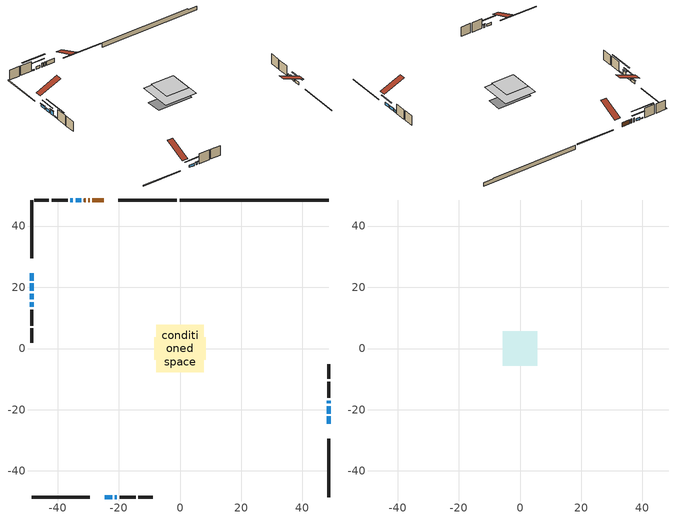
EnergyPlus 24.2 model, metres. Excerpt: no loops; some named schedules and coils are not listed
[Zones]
conditioned space
 floor adiabatic (AdiabaticFloorConstruction): -7.83,-7.83 -7.83,7.83 7.83,7.83 7.83,-7.83 z3.35
 floor foundation (Slab1 construction): -8.49,-3.66 -8.49,3.66 8.49,3.66 8.49,-3.66 z-1.28
 wall outside (RimJoist1 construction): -1,48.52 -20.11,48.52 / -48.52,-48.52 -29.41,-48.52 / -48.52,48.52 -48.52,29.41 / 48.52,-48.52 48.52,-29.41 z0.91:1.21
 wall outside (AdiabaticWallConstruction 1): -24.86,48.52 -28.59,48.52 / -29.52,48.52 -29.94,48.52 / -30.87,48.52 -31.36,48.52 z0.91:2.94
 wall outside (AdiabaticWallConstruction): -48.52,24.65 -48.52,22.21 / -48.52,21.28 -48.52,18.84 / -32.29,48.52 -34.12,48.52 / 48.52,-24.65 48.52,-22.21 / -24.65,-48.52 -22.21,-48.52 / -21.28,-48.52 -20.67,-48.52 / 48.52,-21.28 48.52,-18.84 / 48.52,-17.92 48.52,-17 z0.91:2.13; -48.52,17.92 -48.52,16.09 z0.91:3.04; -48.52,15.16 -48.52,13.63 / -35.05,48.52 -35.81,48.52 z0.91:1.37
 wall outside (Wall1 construction): -36.74,48.52 -41.95,48.52 / -19.74,-48.52 -14.53,-48.52 / -48.52,12.7 -48.52,7.49 / 48.52,-16.07 48.52,-10.86 z0.91:5.79
 wall outside (Wall2 construction): -42.88,48.52 -47.59,48.52 / -13.61,-48.52 -8.9,-48.52 / -48.52,6.57 -48.52,1.86 / 48.52,-9.93 48.52,-5.23 z0.91:5.79
 wall foundation (FoundationWall1 construction): -0.07,48.52,-1.28 -0.07,48.52,0.91 43.66,48.52,0.91 43.66,48.52,0.49 48.52,48.52,0.49 48.52,48.52,-1.28
 window (WindowConstruction): -48.52,24.65 -48.52,22.21 z0.91:2.13
 window (WindowConstruction 2): -48.52,21.28 -48.52,18.84 z0.91:2.13
 window (WindowConstruction 3): -48.52,17.92 -48.52,16.09 z0.91:3.04
 window (WindowConstruction 4): -32.29,48.52 -34.12,48.52 z0.91:2.13
 window (WindowConstruction 5): 48.52,-24.65 48.52,-22.21 z0.91:2.13
 window (WindowConstruction 6): -24.65,-48.52 -22.21,-48.52 z0.91:2.13
 window (WindowConstruction 10): -21.28,-48.52 -20.67,-48.52 z0.91:2.13
 window (WindowConstruction 8): -48.52,15.16 -48.52,13.63 z0.91:1.37
 window (WindowConstruction 9): -35.05,48.52 -35.81,48.52 z0.91:1.37
 window (WindowConstruction 1): 48.52,-21.28 48.52,-18.84 z0.91:2.13
 window (WindowConstruction 7): 48.52,-17.92 48.52,-17 z0.91:2.13
 door (Door): -24.86,48.52 -28.59,48.52 z0.91:2.94
 door (Door 1): -29.52,48.52 -29.94,48.52 z0.91:2.94
 door (Door 2): -30.87,48.52 -31.36,48.52 z0.91:2.94
 ceiling adiabatic (AdiabaticFloorConstruction): 7.83,-7.83 7.83,7.83 -7.83,7.83 -7.83,-7.83 z3.35
attic - vented
 floor to conditioned space (Floor1 construction Reversed): -5.57,-5.57 -5.57,5.57 5.57,5.57 5.57,-5.57 z5.79
 roof outside (Roof1 construction): -23.93,48.52,5.79 -23.93,37.81,10.25 -21.03,37.81,10.25 -21.03,48.52,5.79; -25.58,-48.52,5.79 -25.58,-37.81,10.25 -28.48,-37.81,10.25 -28.48,-48.52,5.79; -48.52,25.58,5.79 -37.81,25.58,10.25 -37.81,28.48,10.25 -48.52,28.48,5.79; 48.52,-25.58,5.79 37.81,-25.58,10.25 37.81,-28.48,10.25 48.52,-28.48,5.79
shading: -48.52,21.91 -48.52,24.95 -48.81,24.95 -48.81,21.91 z2.43; -48.52,16.4 -48.52,23.72 -48.81,23.72 -48.81,16.4 z4.57; -48.52,15.79 -48.52,18.21 -48.81,18.21 -48.81,15.79 z3.34; -36.56,48.52 -29.85,48.52 -29.85,48.81 -36.56,48.81 z4.57; 48.52,-19.77 48.52,-27.09 48.81,-27.09 48.81,-19.77 z4.57; -19.77,-48.52 -27.09,-48.52 -27.09,-48.81 -19.77,-48.81 z4.57; -20.37,-48.52 -21.58,-48.52 -21.58,-48.81 -20.37,-48.81 z2.43; -48.52,8.14 -48.52,20.65 -48.81,20.65 -48.81,8.14 z6.86; -41.3,48.52 -29.56,48.52 -29.56,48.81 -41.3,48.81 z6.86; 48.52,-18.55 48.52,-21.58 48.81,-21.58 48.81,-18.55 z2.43
[Building]
Building 1: Terrain=Suburbs
[Site:Location]
Montreal Intl AP_QC: Latitude {deg}=45.47; Longitude {deg}=-73.74; Time Zone {hr}=-5; Elevation {m}=36; Keep Site Location Information=Yes
[Site:GroundTemperature:Shallow]
2.07863, -0.316383, -0.508184, 0.628371, 5.19101, 9.73239, 13.6695, 16.1636, 16.3755, 14.347, 10.5102, 6.10817
[Site:WaterMainsTemperature]
Calculation Method=Schedule; Temperature Schedule=mains temperature schedule
[Material] Roughness=Rough; Thermal Absorptance=0.9
Name | Thickness {m} | Conductivity {W/m-K} | Density {kg/m3} | Specific Heat {J/kg-K} | Solar Absorptance | Visible Absorptance
asphalt or fiberglass shingles | 0.00635 | 0.162714 | 1121.4 | 1465.45 | 0.84 | 0.84
ceiling loosefill ins | 0.0846667 | 0.0480833 | 16.02 | 1046.75 | 0.7 | 0.7
ceiling stud and cavity | 0.1397 | 0.0890429 | 65.682 | 1177.47 | 0.7 | 0.7
concrete 4.0 in. | 0.1016 | 1.803125 | 2242.8 | 837.4 | 0.7 | 0.7
concrete 8.0 in. | 0.2032 | 1.803125 | 2242.8 | 837.4 | 0.7 | 0.7
door material | 0.04445 | 0.188738 | 512.64 | 1214.23 | 0.7 | 0.7
door material 1 | 0.04445 | 0.053851 | 512.64 | 1214.23 | 0.7 | 0.7
floor covering | 0.0127 | 0.0433444 | 54.468 | 1339.84 | 0.6 | 0.6
floor rigid ins; wall rigid ins 1 | 0.512978 | 0.029427 | 32.04 | 1214.23 | 0.7 | 0.7
floor stud and cavity | 0.1397 | 1.75129 | 37.0049 | 1207.88 | 0.7 | 0.7
furniture material conditioned space 1 | 0.1524 | 0.115458 | 640.8 | 1214.23 | 0.6 | 0.6
gypsum board | 0.0127 | 0.160291 | 801 | 837.4 | 0.6 | 0.6
osb sheathing 0.5 in. | 0.0127 | 0.115458 | 512.64 | 1214.23 | 0.7 | 0.7
osb sheathing 0.75 in. | 0.01905 | 0.115458 | 512.64 | 1214.23 | 0.7 | 0.7
osb sheathing 2.0 in. | 0.0508 | 0.115458 | 512.64 | 1214.23 | 0.7 | 0.7
rim joist rigid ins; wall rigid ins | 0.051816 | 0.029427 | 32.04 | 1214.23 | 0.7 | 0.7
rim joist stud and cavity | 0.0508 | 0.0332918 | 125.044 | 1163.47 | 0.6 | 0.6
wall stud and cavity | 0.1397 | 0.167736 | 139.0536 | 1170.24 | 0.7 | 0.7
wall stud and cavity 1 | 0.1397 | 0.16633 | 139.0536 | 1170.24 | 0.7 | 0.7
wall stud and cavity 2 | 0.0889 | 0.380278 | 52.3479 | 1209.89 | 0.7 | 0.7
wall stud and cavity 3 | 0.0889 | 0.391764 | 83.0341 | 1211.67 | 0.7 | 0.7
wood siding | 0.0254 | 0.102417 | 544.68 | 1172.36 | 0 | 0
wood siding 1; wood siding 2; wood siding 3 | 0.0254 | 0.102417 | 544.68 | 1172.36 | 0.7 | 0.7
[WindowMaterial:SimpleGlazingSystem]
Name | U-Factor {W/m2-K} | Solar Heat Gain Coefficient
WindowMaterial | 2.986628 | 0.53
WindowMaterial 1 | 7.032203 | 0.77
WindowMaterial 2 | 6.62679 | 0.77
WindowMaterial 3 | 3.06101 | 0.4
WindowMaterial 4 | 6.70685 | 0.75
[Construction]
AdiabaticFloorConstruction: floor stud and cavity, floor rigid ins, osb sheathing 0.75 in., floor covering
AdiabaticWallConstruction: wood siding 2, wall rigid ins 1, wall stud and cavity 2, gypsum board
AdiabaticWallConstruction 1: wood siding 3, wall rigid ins 1, wall stud and cavity 2, gypsum board
Door: door material
Door 1; Door 2: door material 1
Floor1 construction Reversed: gypsum board, ceiling stud and cavity, ceiling loosefill ins
FoundationWall1 construction: concrete 8.0 in.
furniture construction conditioned space 1: furniture material conditioned space 1
PartitionWallConstruction: gypsum board, wall stud and cavity 3, gypsum board
RimJoist1 construction: wood siding 1, rim joist rigid ins, osb sheathing 2.0 in., rim joist stud and cavity
Roof1 construction: asphalt or fiberglass shingles
Slab1 construction: concrete 4.0 in.
Wall1 construction: wood siding, wall rigid ins, osb sheathing 0.5 in., wall stud and cavity, gypsum board
Wall2 construction: wood siding, wall rigid ins, osb sheathing 0.5 in., wall stud and cavity 1, gypsum board
WindowConstruction; WindowConstruction 1; WindowConstruction 2; WindowConstruction 4; WindowConstruction 5; WindowConstruction 6: WindowMaterial
WindowConstruction 10: WindowMaterial 4
WindowConstruction 3: WindowMaterial 1
WindowConstruction 7: WindowMaterial 2
WindowConstruction 8; WindowConstruction 9: WindowMaterial 3
[Zone] Multiplier=1; Part of Total Floor Area=Yes
Name | Volume {m3}
attic - vented | 88.7381
conditioned space | 923.2
[Space]
Name | Zone | Volume {m3}
attic - vented 1 | attic - vented | 88.7381
conditioned space 1 | conditioned space | 923.2
[ZoneInfiltration:EffectiveLeakageArea]
infil attic - vented 1: Zone or Space=attic - vented 1; Schedule=Always On Discrete; Effective Air Leakage Area {cm2}=4968.4; Stack Coefficient=0.000310248; Wind Coefficient=1.19008e-05
[ZoneMixing]
whole house fan mix: Zone or Space=attic - vented; Schedule=Always On Continuous; Design Flow Rate Calculation Method=Flow/Zone; Design Flow Rate {m3/s}=0; Source Zone or Space=conditioned space
[SurfaceProperty:ExposedFoundationPerimeter]
Slab1: Exposed Perimeter Calculation Method=TotalExposedPerimeter; Total Exposed Perimeter {m}=48.585
[InternalMass] Zone or ZoneList=conditioned space; Space or SpaceList=conditioned space 1
Name | Construction | Surface Area {m2}
furniture mass conditioned space 1 | furniture construction conditioned space 1 | 147.724
partition wall mass | PartitionWallConstruction | 369.31
[Lights]
interior lighting: Zone or ZoneList or Space or SpaceList=conditioned space 1; Schedule=interior lighting schedule; Design Level Calculation Method=LightingLevel; Lighting Level {W}=343.2; Return Air Fraction=0; Fraction Radiant=0.6; Fraction Visible=0.2; Fraction Replaceable=1
[People]
occupants: Zone or ZoneList or Space or SpaceList=conditioned space 1; Number of People Schedule=occupants schedule; Number of People Calculation Method=People; Number of People=3; Fraction Radiant=0.314171; Sensible Heat Fraction=0.56303; Activity Level Schedule=occupants activity schedule; Carbon Dioxide Generation Rate {m3/s-W}=0; Enable ASHRAE 55 Comfort Warnings=No; Mean Radiant Temperature Calculation Type=EnclosureAveraged
[ElectricEquipment] Zone or ZoneList or Space or SpaceList=conditioned space 1; Design Level Calculation Method=EquipmentLevel
Name | Schedule | Design Level {W} | Fraction Latent | Fraction Radiant | Fraction Lost
clothes dryer | clothes dryer schedule | 140.772 | 0.015 | 0.081 | 0.85
clothes washer | clothes washer schedule | 32.1985 | 0.03 | 0.162 | 0.7
cooking range | cooking range schedule | 215.147 | 0.08 | 0.432 | 0.2
dishwasher | dishwasher schedule | 66.8632 | 0.3 | 0.18 | 0.4
fridge | fridge schedule | 72.9452 | 0 | 0.6 | 0
mech vent house fan | mech vent house fan schedule | 0 | 0 | 0 | 1
mech vent house fan cfis | mech vent house fan cfis schedule | 0 | 0 | 0 | 0
misc plug loads | misc plug loads schedule | 494.7 | 0.045 | 0.513 | 0.1
whole house fan | Always On Discrete | 0 | 0 | 0 | 1
[OtherEquipment] Zone or ZoneList or Space or SpaceList=conditioned space 1; Design Level Calculation Method=EquipmentLevel
Name | Fuel Type | Schedule | Design Level {W} | Fraction Latent | Fraction Radiant | Fraction Lost
clothes dryer 1 | Electricity | clothes dryer schedule | 0 | 0.015 | 0.081 | 0.85
cooking range 1 | Electricity | cooking range schedule | 0 | 0.08 | 0.432 | 0.2
general water use latent | None | general water use schedule | 62.594 | 1 | 0 | 0
general water use sensible | None | general water use schedule | -61.6891 | 0 | 0.6 | 0
mech vent house fan latent load | None | Always On Discrete | 0 | 1 | 0 | 0
mech vent house fan sensible load | None | Always On Discrete | 0 | 0 | 0 | 0
water heater energy adjustment1 | Electricity | Always On Discrete | 0.01 | 0 | 0 | 1
[ZoneInfiltration:DesignFlowRate] Zone or ZoneList or Space or SpaceList=conditioned space 1; Schedule=Always On Discrete; Design Flow Rate Calculation Method=Flow/Zone; Design Flow Rate {m3/s}=0
infil flow; natural vent flow; whole house fan flow
[ZoneControl:Thermostat]
conditioned space Thermostat: Zone or ZoneList=conditioned space; Control Type Schedule=conditioned space Thermostat Schedule; Control 1=conditioned space temperature setpoint; Temperature Difference Between Cutout And Setpoint {deltaC}=0
[ThermostatSetpoint:DualSetpoint]
conditioned space temperature setpoint: Heating Setpoint Temperature Schedule=heating setpoint; Cooling Setpoint Temperature Schedule=cooling setpoint
[AirLoopHVAC:UnitarySystem]
unit heater unitary system: Control Type=Load; Controlling Zone or Thermostat Location=conditioned space; Dehumidification Control Type=None; Availability Schedule=Always On Discrete; Supply Fan=unit heater supply fan; Fan Placement=BlowThrough; Supply Air Fan Operating Mode Schedule=unit heater auto fan schedule; Heating Coil=unit heater htg coil; DX Heating Coil Sizing Ratio=1; Use DOAS DX Cooling Coil=No; Minimum Supply Air Temperature {C}=2; Latent Load Control=SensibleOnlyLoadControl; Cooling Supply Air Flow Rate Method=None; Heating Supply Air Flow Rate Method=SupplyAirFlowRate; Heating Supply Air Flow Rate {m3/s}=0.00141584; No Load Supply Air Flow Rate Method=SupplyAirFlowRate; No Load Supply Air Flow Rate {m3/s}=0; No Load Supply Air Flow Rate Control Set To Low Speed=Yes; Maximum Supply Air Temperature {C}=48.8889; Maximum Outdoor Dry-Bulb Temperature for Supplemental Heater Operation {C}=21; Ancillary On-Cycle Electric Power {W}=0; Ancillary Off-Cycle Electric Power {W}=0
[Zone equipment]
conditioned space: electric baseboard, unit heater unitary system
[Foundation:Kiva]
Foundation Kiva 1: Initial Indoor Air Temperature {C}=21; Wall Height Above Grade {m}=0.90998; Wall Depth Below Slab {m}=0.2032
[Foundation:Kiva:Settings]
Soil Conductivity {W/m-K}=0.849921; Soil Density {kg/m3}=1842.3; Soil Specific Heat {J/kg-K}=418.7; Ground Solar Absorptivity=0.9; Ground Thermal Absorptivity=0.9; Ground Surface Roughness {m}=0.03; Far-Field Width {m}=40; Deep-Ground Boundary Condition=ZeroFlux; Deep-Ground Depth {m}=40; Minimum Cell Dimension {m}=0.2; Maximum Cell Growth Coefficient=3; Simulation Timestep=Timestep
[Exterior:Lights]
exterior lighting: Schedule=exterior lighting schedule; Design Level {W}=75.6
[EnergyManagementSystem:Sensor] Output:Variable or Output:Meter Index Key=conditioned space
Name | Output:Variable or Output:Meter
conditioned_space_clg_unmet_s | Zone Cooling Setpoint Not Met Time
conditioned_space_htg_unmet_s | Zone Heating Setpoint Not Met Time
fridge_tin_s; tin_s; tin_s_1 | Zone Mean Air Temperature
tout_s | Zone Outdoor Air Drybulb Temperature
win_s | Zone Air Humidity Ratio
[Schedule:Constant]
Name | Hourly Value
Always On Continuous; mech vent house fan schedule; mech vent house fan cfis schedule; Always On Discrete | 1
occupants activity schedule | 117.228
fridge schedule; unit heater auto fan schedule | 0
[Schedule:Week:Daily]
interior lighting schedule Week Rule - Jan1-Jan27: interior lighting schedule day, interior lighting schedule day, interior lighting schedule day, interior lighting schedule day, interior lighting schedule day, interior lighting schedule day, interior lighting schedule day, interior lighting schedule default day, interior lighting schedule default day, interior lighting schedule default day, interior lighting schedule default day, interior lighting schedule default day
interior lighting schedule Week Rule - Jan28-Feb3: interior lighting schedule day, interior lighting schedule day, interior lighting schedule day, interior lighting schedule day, interior lighting schedule day 1, interior lighting schedule day 1, interior lighting schedule day 1, interior lighting schedule default day, interior lighting schedule default day, interior lighting schedule default day, interior lighting schedule default day, interior lighting schedule default day
interior lighting schedule Week Rule - Feb4-Feb24: interior lighting schedule day 1, interior lighting schedule day 1, interior lighting schedule day 1, interior lighting schedule day 1, interior lighting schedule day 1, interior lighting schedule day 1, interior lighting schedule day 1, interior lighting schedule default day, interior lighting schedule default day, interior lighting schedule default day, interior lighting schedule default day, interior lighting schedule default day
interior lighting schedule Week Rule - Feb25-Mar3: interior lighting schedule day 1, interior lighting schedule day 1, interior lighting schedule day 1, interior lighting schedule day 1, interior lighting schedule day 2, interior lighting schedule day 2, interior lighting schedule day 2, interior lighting schedule default day, interior lighting schedule default day, interior lighting schedule default day, interior lighting schedule default day, interior lighting schedule default day
interior lighting schedule Week Rule - Mar4-Mar31: interior lighting schedule day 2, interior lighting schedule day 2, interior lighting schedule day 2, interior lighting schedule day 2, interior lighting schedule day 2, interior lighting schedule day 2, interior lighting schedule day 2, interior lighting schedule default day, interior lighting schedule default day, interior lighting schedule default day, interior lighting schedule default day, interior lighting schedule default day
interior lighting schedule Week Rule - Apr1-Apr28: interior lighting schedule day 3, interior lighting schedule day 3, interior lighting schedule day 3, interior lighting schedule day 3, interior lighting schedule day 3, interior lighting schedule day 3, interior lighting schedule day 3, interior lighting schedule default day, interior lighting schedule default day, interior lighting schedule default day, interior lighting schedule default day, interior lighting schedule default day
interior lighting schedule Week Rule - Apr29-May5: interior lighting schedule day 3, interior lighting schedule day 3, interior lighting schedule day 4, interior lighting schedule day 4, interior lighting schedule day 4, interior lighting schedule day 4, interior lighting schedule day 4, interior lighting schedule default day, interior lighting schedule default day, interior lighting schedule default day, interior lighting schedule default day, interior lighting schedule default day
interior lighting schedule Week Rule - May6-May26: interior lighting schedule day 4, interior lighting schedule day 4, interior lighting schedule day 4, interior lighting schedule day 4, interior lighting schedule day 4, interior lighting schedule day 4, interior lighting schedule day 4, interior lighting schedule default day, interior lighting schedule default day, interior lighting schedule default day, interior lighting schedule default day, interior lighting schedule default day
interior lighting schedule Week Rule - May27-Jun2: interior lighting schedule day 4, interior lighting schedule day 4, interior lighting schedule day 4, interior lighting schedule day 4, interior lighting schedule day 4, interior lighting schedule day 5, interior lighting schedule day 5, interior lighting schedule default day, interior lighting schedule default day, interior lighting schedule default day, interior lighting schedule default day, interior lighting schedule default day
interior lighting schedule Week Rule - Jun3-Jun30: interior lighting schedule day 5, interior lighting schedule day 5, interior lighting schedule day 5, interior lighting schedule day 5, interior lighting schedule day 5, interior lighting schedule day 5, interior lighting schedule day 5, interior lighting schedule default day, interior lighting schedule default day, interior lighting schedule default day, interior lighting schedule default day, interior lighting schedule default day
interior lighting schedule Week Rule - Jul1-Jul28: interior lighting schedule day 6, interior lighting schedule day 6, interior lighting schedule day 6, interior lighting schedule day 6, interior lighting schedule day 6, interior lighting schedule day 6, interior lighting schedule day 6, interior lighting schedule default day, interior lighting schedule default day, interior lighting schedule default day, interior lighting schedule default day, interior lighting schedule default day
interior lighting schedule Week Rule - Jul29-Aug4: interior lighting schedule day 6, interior lighting schedule day 6, interior lighting schedule day 6, interior lighting schedule day 7, interior lighting schedule day 7, interior lighting schedule day 7, interior lighting schedule day 7, interior lighting schedule default day, interior lighting schedule default day, interior lighting schedule default day, interior lighting schedule default day, interior lighting schedule default day
interior lighting schedule Week Rule - Aug5-Aug25: interior lighting schedule day 7, interior lighting schedule day 7, interior lighting schedule day 7, interior lighting schedule day 7, interior lighting schedule day 7, interior lighting schedule day 7, interior lighting schedule day 7, interior lighting schedule default day, interior lighting schedule default day, interior lighting schedule default day, interior lighting schedule default day, interior lighting schedule default day
interior lighting schedule Week Rule - Aug26-Sep1: interior lighting schedule day 7, interior lighting schedule day 7, interior lighting schedule day 7, interior lighting schedule day 7, interior lighting schedule day 7, interior lighting schedule day 7, interior lighting schedule day 8, interior lighting schedule default day, interior lighting schedule default day, interior lighting schedule default day, interior lighting schedule default day, interior lighting schedule default day
interior lighting schedule Week Rule - Sep2-Sep29: interior lighting schedule day 8, interior lighting schedule day 8, interior lighting schedule day 8, interior lighting schedule day 8, interior lighting schedule day 8, interior lighting schedule day 8, interior lighting schedule day 8, interior lighting schedule default day, interior lighting schedule default day, interior lighting schedule default day, interior lighting schedule default day, interior lighting schedule default day
interior lighting schedule Week Rule - Sep30-Oct6: interior lighting schedule day 8, interior lighting schedule day 9, interior lighting schedule day 9, interior lighting schedule day 9, interior lighting schedule day 9, interior lighting schedule day 9, interior lighting schedule day 9, interior lighting schedule default day, interior lighting schedule default day, interior lighting schedule default day, interior lighting schedule default day, interior lighting schedule default day
interior lighting schedule Week Rule - Oct7-Oct27: interior lighting schedule day 9, interior lighting schedule day 9, interior lighting schedule day 9, interior lighting schedule day 9, interior lighting schedule day 9, interior lighting schedule day 9, interior lighting schedule day 9, interior lighting schedule default day, interior lighting schedule default day, interior lighting schedule default day, interior lighting schedule default day, interior lighting schedule default day
interior lighting schedule Week Rule - Oct28-Nov3: interior lighting schedule day 9, interior lighting schedule day 9, interior lighting schedule day 9, interior lighting schedule day 9, interior lighting schedule day 10, interior lighting schedule day 10, interior lighting schedule day 10, interior lighting schedule default day, interior lighting schedule default day, interior lighting schedule default day, interior lighting schedule default day, interior lighting schedule default day
interior lighting schedule Week Rule - Nov4-Nov24: interior lighting schedule day 10, interior lighting schedule day 10, interior lighting schedule day 10, interior lighting schedule day 10, interior lighting schedule day 10, interior lighting schedule day 10, interior lighting schedule day 10, interior lighting schedule default day, interior lighting schedule default day, interior lighting schedule default day, interior lighting schedule default day, interior lighting schedule default day
interior lighting schedule Week Rule - Nov25-Dec1: interior lighting schedule day 10, interior lighting schedule day 10, interior lighting schedule day 10, interior lighting schedule day 10, interior lighting schedule day 10, interior lighting schedule day 10, interior lighting schedule day 11, interior lighting schedule default day, interior lighting schedule default day, interior lighting schedule default day, interior lighting schedule default day, interior lighting schedule default day
interior lighting schedule Week Rule - Dec2-Dec31: interior lighting schedule day 11, interior lighting schedule day 11, interior lighting schedule day 11, interior lighting schedule day 11, interior lighting schedule day 11, interior lighting schedule day 11, interior lighting schedule day 11, interior lighting schedule default day, interior lighting schedule default day, interior lighting schedule default day, interior lighting schedule default day, interior lighting schedule default day
occupants schedule Week Rule - Jan1-Dec31: occupants schedule day, occupants schedule day, occupants schedule day, occupants schedule day, occupants schedule day, occupants schedule day, occupants schedule day, occupants schedule default day, occupants schedule default day, occupants schedule default day, occupants schedule default day, occupants schedule default day
clothes dryer schedule Week Rule - Jan1-Dec31: clothes dryer schedule day, clothes dryer schedule day, clothes dryer schedule day, clothes dryer schedule day, clothes dryer schedule day, clothes dryer schedule day, clothes dryer schedule day, clothes dryer schedule default day, clothes dryer schedule default day, clothes dryer schedule default day, clothes dryer schedule default day, clothes dryer schedule default day
clothes washer schedule Week Rule - Jan1-Dec31: clothes washer schedule day, clothes washer schedule day, clothes washer schedule day, clothes washer schedule day, clothes washer schedule day, clothes washer schedule day, clothes washer schedule day, clothes washer schedule default day, clothes washer schedule default day, clothes washer schedule default day, clothes washer schedule default day, clothes washer schedule default day
cooking range schedule Week Rule - Jan1-Dec31: cooking range schedule day, cooking range schedule day, cooking range schedule day, cooking range schedule day, cooking range schedule day, cooking range schedule day, cooking range schedule day, cooking range schedule default day, cooking range schedule default day, cooking range schedule default day, cooking range schedule default day, cooking range schedule default day
dishwasher schedule Week Rule - Jan1-Dec31: dishwasher schedule day, dishwasher schedule day, dishwasher schedule day, dishwasher schedule day, dishwasher schedule day, dishwasher schedule day, dishwasher schedule day, dishwasher schedule default day, dishwasher schedule default day, dishwasher schedule default day, dishwasher schedule default day, dishwasher schedule default day
misc plug loads schedule Week Rule - Jan1-Dec31: misc plug loads schedule day, misc plug loads schedule day, misc plug loads schedule day, misc plug loads schedule day, misc plug loads schedule day, misc plug loads schedule day, misc plug loads schedule day, misc plug loads schedule default day, misc plug loads schedule default day, misc plug loads schedule default day, misc plug loads schedule default day, misc plug loads schedule default day
general water use schedule Week Rule - Jan1-Dec31: general water use schedule day, general water use schedule day, general water use schedule day, general water use schedule day, general water use schedule day, general water use schedule day, general water use schedule day, general water use schedule default day, general water use schedule default day, general water use schedule default day, general water use schedule default day, general water use schedule default day
exterior lighting schedule Week Rule - Jan1-Jan27: exterior lighting schedule day, exterior lighting schedule day, exterior lighting schedule day, exterior lighting schedule day, exterior lighting schedule day, exterior lighting schedule day, exterior lighting schedule day, exterior lighting schedule default day, exterior lighting schedule default day, exterior lighting schedule default day, exterior lighting schedule default day, exterior lighting schedule default day
exterior lighting schedule Week Rule - Jan28-Feb3: exterior lighting schedule day, exterior lighting schedule day, exterior lighting schedule day, exterior lighting schedule day, exterior lighting schedule day 1, exterior lighting schedule day 1, exterior lighting schedule day 1, exterior lighting schedule default day, exterior lighting schedule default day, exterior lighting schedule default day, exterior lighting schedule default day, exterior lighting schedule default day
exterior lighting schedule Week Rule - Feb4-Feb24: exterior lighting schedule day 1, exterior lighting schedule day 1, exterior lighting schedule day 1, exterior lighting schedule day 1, exterior lighting schedule day 1, exterior lighting schedule day 1, exterior lighting schedule day 1, exterior lighting schedule default day, exterior lighting schedule default day, exterior lighting schedule default day, exterior lighting schedule default day, exterior lighting schedule default day
exterior lighting schedule Week Rule - Feb25-Mar3: exterior lighting schedule day 1, exterior lighting schedule day 1, exterior lighting schedule day 1, exterior lighting schedule day 1, exterior lighting schedule day 2, exterior lighting schedule day 2, exterior lighting schedule day 2, exterior lighting schedule default day, exterior lighting schedule default day, exterior lighting schedule default day, exterior lighting schedule default day, exterior lighting schedule default day
exterior lighting schedule Week Rule - Mar4-Mar31: exterior lighting schedule day 2, exterior lighting schedule day 2, exterior lighting schedule day 2, exterior lighting schedule day 2, exterior lighting schedule day 2, exterior lighting schedule day 2, exterior lighting schedule day 2, exterior lighting schedule default day, exterior lighting schedule default day, exterior lighting schedule default day, exterior lighting schedule default day, exterior lighting schedule default day
exterior lighting schedule Week Rule - Apr1-Apr28: exterior lighting schedule day 3, exterior lighting schedule day 3, exterior lighting schedule day 3, exterior lighting schedule day 3, exterior lighting schedule day 3, exterior lighting schedule day 3, exterior lighting schedule day 3, exterior lighting schedule default day, exterior lighting schedule default day, exterior lighting schedule default day, exterior lighting schedule default day, exterior lighting schedule default day
exterior lighting schedule Week Rule - Apr29-May5: exterior lighting schedule day 3, exterior lighting schedule day 3, exterior lighting schedule day 4, exterior lighting schedule day 4, exterior lighting schedule day 4, exterior lighting schedule day 4, exterior lighting schedule day 4, exterior lighting schedule default day, exterior lighting schedule default day, exterior lighting schedule default day, exterior lighting schedule default day, exterior lighting schedule default day
exterior lighting schedule Week Rule - May6-May26: exterior lighting schedule day 4, exterior lighting schedule day 4, exterior lighting schedule day 4, exterior lighting schedule day 4, exterior lighting schedule day 4, exterior lighting schedule day 4, exterior lighting schedule day 4, exterior lighting schedule default day, exterior lighting schedule default day, exterior lighting schedule default day, exterior lighting schedule default day, exterior lighting schedule default day
exterior lighting schedule Week Rule - May27-Jun2: exterior lighting schedule day 4, exterior lighting schedule day 4, exterior lighting schedule day 4, exterior lighting schedule day 4, exterior lighting schedule day 4, exterior lighting schedule day 5, exterior lighting schedule day 5, exterior lighting schedule default day, exterior lighting schedule default day, exterior lighting schedule default day, exterior lighting schedule default day, exterior lighting schedule default day
exterior lighting schedule Week Rule - Jun3-Jun30: exterior lighting schedule day 5, exterior lighting schedule day 5, exterior lighting schedule day 5, exterior lighting schedule day 5, exterior lighting schedule day 5, exterior lighting schedule day 5, exterior lighting schedule day 5, exterior lighting schedule default day, exterior lighting schedule default day, exterior lighting schedule default day, exterior lighting schedule default day, exterior lighting schedule default day
exterior lighting schedule Week Rule - Jul1-Jul28: exterior lighting schedule day 6, exterior lighting schedule day 6, exterior lighting schedule day 6, exterior lighting schedule day 6, exterior lighting schedule day 6, exterior lighting schedule day 6, exterior lighting schedule day 6, exterior lighting schedule default day, exterior lighting schedule default day, exterior lighting schedule default day, exterior lighting schedule default day, exterior lighting schedule default day
exterior lighting schedule Week Rule - Jul29-Aug4: exterior lighting schedule day 6, exterior lighting schedule day 6, exterior lighting schedule day 6, exterior lighting schedule day 7, exterior lighting schedule day 7, exterior lighting schedule day 7, exterior lighting schedule day 7, exterior lighting schedule default day, exterior lighting schedule default day, exterior lighting schedule default day, exterior lighting schedule default day, exterior lighting schedule default day
exterior lighting schedule Week Rule - Aug5-Aug25: exterior lighting schedule day 7, exterior lighting schedule day 7, exterior lighting schedule day 7, exterior lighting schedule day 7, exterior lighting schedule day 7, exterior lighting schedule day 7, exterior lighting schedule day 7, exterior lighting schedule default day, exterior lighting schedule default day, exterior lighting schedule default day, exterior lighting schedule default day, exterior lighting schedule default day
exterior lighting schedule Week Rule - Aug26-Sep1: exterior lighting schedule day 7, exterior lighting schedule day 7, exterior lighting schedule day 7, exterior lighting schedule day 7, exterior lighting schedule day 7, exterior lighting schedule day 7, exterior lighting schedule day 8, exterior lighting schedule default day, exterior lighting schedule default day, exterior lighting schedule default day, exterior lighting schedule default day, exterior lighting schedule default day
exterior lighting schedule Week Rule - Sep2-Sep29: exterior lighting schedule day 8, exterior lighting schedule day 8, exterior lighting schedule day 8, exterior lighting schedule day 8, exterior lighting schedule day 8, exterior lighting schedule day 8, exterior lighting schedule day 8, exterior lighting schedule default day, exterior lighting schedule default day, exterior lighting schedule default day, exterior lighting schedule default day, exterior lighting schedule default day
exterior lighting schedule Week Rule - Sep30-Oct6: exterior lighting schedule day 8, exterior lighting schedule day 9, exterior lighting schedule day 9, exterior lighting schedule day 9, exterior lighting schedule day 9, exterior lighting schedule day 9, exterior lighting schedule day 9, exterior lighting schedule default day, exterior lighting schedule default day, exterior lighting schedule default day, exterior lighting schedule default day, exterior lighting schedule default day
exterior lighting schedule Week Rule - Oct7-Oct27: exterior lighting schedule day 9, exterior lighting schedule day 9, exterior lighting schedule day 9, exterior lighting schedule day 9, exterior lighting schedule day 9, exterior lighting schedule day 9, exterior lighting schedule day 9, exterior lighting schedule default day, exterior lighting schedule default day, exterior lighting schedule default day, exterior lighting schedule default day, exterior lighting schedule default day
exterior lighting schedule Week Rule - Oct28-Nov3: exterior lighting schedule day 9, exterior lighting schedule day 9, exterior lighting schedule day 9, exterior lighting schedule day 9, exterior lighting schedule day 10, exterior lighting schedule day 10, exterior lighting schedule day 10, exterior lighting schedule default day, exterior lighting schedule default day, exterior lighting schedule default day, exterior lighting schedule default day, exterior lighting schedule default day
exterior lighting schedule Week Rule - Nov4-Nov24: exterior lighting schedule day 10, exterior lighting schedule day 10, exterior lighting schedule day 10, exterior lighting schedule day 10, exterior lighting schedule day 10, exterior lighting schedule day 10, exterior lighting schedule day 10, exterior lighting schedule default day, exterior lighting schedule default day, exterior lighting schedule default day, exterior lighting schedule default day, exterior lighting schedule default day
[Schedule:Year]
interior lighting schedule: interior lighting schedule Week Rule - Jan1-Jan27, 1, 1, 1, 27, interior lighting schedule Week Rule - Jan28-Feb3, 1, 28, 2, 3, interior lighting schedule Week Rule - Feb4-Feb24, 2, 4, 2, 24, interior lighting schedule Week Rule - Feb25-Mar3, 2, 25, 3, 3, interior lighting schedule Week Rule - Mar4-Mar31, 3, 4, 3, 31, interior lighting schedule Week Rule - Apr1-Apr28, 4, 1, 4, 28, interior lighting schedule Week Rule - Apr29-May5, 4, 29, 5, 5, interior lighting schedule Week Rule - May6-May26, 5, 6, 5, 26, interior lighting schedule Week Rule - May27-Jun2, 5, 27, 6, 2, interior lighting schedule Week Rule - Jun3-Jun30, 6, 3, 6, 30, interior lighting schedule Week Rule - Jul1-Jul28, 7, 1, 7, 28, interior lighting schedule Week Rule - Jul29-Aug4, 7, 29, 8, 4, interior lighting schedule Week Rule - Aug5-Aug25, 8, 5, 8, 25, interior lighting schedule Week Rule - Aug26-Sep1, 8, 26, 9, 1, interior lighting schedule Week Rule - Sep2-Sep29, 9, 2, 9, 29, interior lighting schedule Week Rule - Sep30-Oct6, 9, 30, 10, 6, interior lighting schedule Week Rule - Oct7-Oct27, 10, 7, 10, 27, interior lighting schedule Week Rule - Oct28-Nov3, 10, 28, 11, 3, interior lighting schedule Week Rule - Nov4-Nov24, 11, 4, 11, 24, interior lighting schedule Week Rule - Nov25-Dec1, 11, 25, 12, 1, interior lighting schedule Week Rule - Dec2-Dec31, 12, 2, 12, 31
occupants schedule: occupants schedule Week Rule - Jan1-Dec31, 1, 1, 12, 31
clothes dryer schedule: clothes dryer schedule Week Rule - Jan1-Dec31, 1, 1, 12, 31
clothes washer schedule: clothes washer schedule Week Rule - Jan1-Dec31, 1, 1, 12, 31
cooking range schedule: cooking range schedule Week Rule - Jan1-Dec31, 1, 1, 12, 31
dishwasher schedule: dishwasher schedule Week Rule - Jan1-Dec31, 1, 1, 12, 31
misc plug loads schedule: misc plug loads schedule Week Rule - Jan1-Dec31, 1, 1, 12, 31
general water use schedule: general water use schedule Week Rule - Jan1-Dec31, 1, 1, 12, 31
exterior lighting schedule: exterior lighting schedule Week Rule - Jan1-Jan27, 1, 1, 1, 27, exterior lighting schedule Week Rule - Jan28-Feb3, 1, 28, 2, 3, exterior lighting schedule Week Rule - Feb4-Feb24, 2, 4, 2, 24, exterior lighting schedule Week Rule - Feb25-Mar3, 2, 25, 3, 3, exterior lighting schedule Week Rule - Mar4-Mar31, 3, 4, 3, 31, exterior lighting schedule Week Rule - Apr1-Apr28, 4, 1, 4, 28, exterior lighting schedule Week Rule - Apr29-May5, 4, 29, 5, 5, exterior lighting schedule Week Rule - May6-May26, 5, 6, 5, 26, exterior lighting schedule Week Rule - May27-Jun2, 5, 27, 6, 2, exterior lighting schedule Week Rule - Jun3-Jun30, 6, 3, 6, 30, exterior lighting schedule Week Rule - Jul1-Jul28, 7, 1, 7, 28, exterior lighting schedule Week Rule - Jul29-Aug4, 7, 29, 8, 4, exterior lighting schedule Week Rule - Aug5-Aug25, 8, 5, 8, 25, exterior lighting schedule Week Rule - Aug26-Sep1, 8, 26, 9, 1, exterior lighting schedule Week Rule - Sep2-Sep29, 9, 2, 9, 29, exterior lighting schedule Week Rule - Sep30-Oct6, 9, 30, 10, 6, exterior lighting schedule Week Rule - Oct7-Oct27, 10, 7, 10, 27, exterior lighting schedule Week Rule - Oct28-Nov3, 10, 28, 11, 3, exterior lighting schedule Week Rule - Nov4-Nov24, 11, 4, 11, 24, exterior lighting schedule Week Rule - Nov25-Dec1, 11, 25, 12, 1, exterior lighting schedule Week Rule - Dec2-Dec31, 12, 2, 12, 31
[Schedule:Compact]
conditioned space Thermostat Schedule: Through: 12/31, For: AllDays, Until: 24:00, 4
mains temperature schedule: Through: 01/01, For: AllDays, Until: 24:00, 6.56833, Through: 01/02, For: AllDays, Until: 24:00, 6.48722, Through: 01/03, For: AllDays, Until: 24:00, 6.40722, Through: 01/04, For: AllDays, Until: 24:00, 6.32889, Through: 01/05, For: AllDays, Until: 24:00, 6.25167, Through: 01/06, For: AllDays, Until: 24:00, 6.17611, Through: 01/07, For: AllDays, Until: 24:00, 6.10222, Through: 01/08, For: AllDays, Until: 24:00, 6.02944, Through: 01/09, For: AllDays, Until: 24:00, 5.95833, Through: 01/10, For: AllDays, Until: 24:00, 5.88889, Through: 01/11, For: AllDays, Until: 24:00, 5.82056, Through: 01/12, For: AllDays, Until: 24:00, 5.75444, Through: 01/13, For: AllDays, Until: 24:00, 5.68944, Through: 01/14, For: AllDays, Until: 24:00, 5.62611, Through: 01/15, For: AllDays, Until: 24:00, 5.56444, Through: 01/16, For: AllDays, Until: 24:00, 5.50444, Through: 01/17, For: AllDays, Until: 24:00, 5.44611, Through: 01/18, For: AllDays, Until: 24:00, 5.38944, Through: 01/19, For: AllDays, Until: 24:00, 5.33389, Through: 01/20, For: AllDays, Until: 24:00, 5.28111, Through: 01/21, For: AllDays, Until: 24:00, 5.22944, Through: 01/22, For: AllDays, Until: 24:00, 5.17944, Through: 01/23, For: AllDays, Until: 24:00, 5.13111, Through: 01/24, For: AllDays, Until: 24:00, 5.085, Through: 01/25, For: AllDays, Until: 24:00, 5.04056, Through: 01/26, For: AllDays, Until: 24:00, 4.99778, Through: 01/27, For: AllDays, Until: 24:00, 4.95667, Through: 01/28, For: AllDays, Until: 24:00, 4.91778, Through: 01/29, For: AllDays, Until: 24:00, 4.88056, Through: 01/30, For: AllDays, Until: 24:00, 4.845, Through: 01/31, For: AllDays, Until: 24:00, 4.81167, Through: 02/01, For: AllDays, Until: 24:00, 4.77944, Through: 02/02, For: AllDays, Until: 24:00, 4.75, Through: 02/03, For: AllDays, Until: 24:00, 4.72167, Through: 02/04, For: AllDays, Until: 24:00, 4.69611, Through: 02/05, For: AllDays, Until: 24:00, 4.67167, Through: 02/06, For: AllDays, Until: 24:00, 4.64944, Through: 02/07, For: AllDays, Until: 24:00, 4.62889, Through: 02/08, For: AllDays, Until: 24:00, 4.61056, Through: 02/09, For: AllDays, Until: 24:00, 4.59389, Through: 02/10, For: AllDays, Until: 24:00, 4.57944, Through: 02/11, For: AllDays, Until: 24:00, 4.56667, Through: 02/12, For: AllDays, Until: 24:00, 4.55611, Through: 02/13, For: AllDays, Until: 24:00, 4.54722, Through: 02/14, For: AllDays, Until: 24:00, 4.54056, Through: 02/15, For: AllDays, Until: 24:00, 4.53556, Through: 02/16, For: AllDays, Until: 24:00, 4.53278, Through: 02/17, For: AllDays, Until: 24:00, 4.53167, Through: 02/18, For: AllDays, Until: 24:00, 4.53278, Through: 02/19, For: AllDays, Until: 24:00, 4.53556, Through: 02/20, For: AllDays, Until: 24:00, 4.54056, Through: 02/21, For: AllDays, Until: 24:00, 4.54722, Through: 02/22, For: AllDays, Until: 24:00, 4.55611, Through: 02/23, For: AllDays, Until: 24:00, 4.56667, Through: 02/24, For: AllDays, Until: 24:00, 4.57944, Through: 02/25, For: AllDays, Until: 24:00, 4.59389, Through: 02/26, For: AllDays, Until: 24:00, 4.61056, Through: 02/27, For: AllDays, Until: 24:00, 4.62889, Through: 02/28, For: AllDays, Until: 24:00, 4.64889, Through: 03/01, For: AllDays, Until: 24:00, 4.67111, Through: 03/02, For: AllDays, Until: 24:00, 4.69556, Through: 03/03, For: AllDays, Until: 24:00, 4.72167, Through: 03/04, For: AllDays, Until: 24:00, 4.74944, Through: 03/05, For: AllDays, Until: 24:00, 4.77944, Through: 03/06, For: AllDays, Until: 24:00, 4.81111, Through: 03/07, For: AllDays, Until: 24:00, 4.84444, Through: 03/08, For: AllDays, Until: 24:00, 4.88, Through: 03/09, For: AllDays, Until: 24:00, 4.91722, Through: 03/10, For: AllDays, Until: 24:00, 4.95611, Through: 03/11, For: AllDays, Until: 24:00, 4.99722, Through: 03/12, For: AllDays, Until: 24:00, 5.04, Through: 03/13, For: AllDays, Until: 24:00, 5.08444, Through: 03/14, For: AllDays, Until: 24:00, 5.13056, Through: 03/15, For: AllDays, Until: 24:00, 5.17889, Through: 03/16, For: AllDays, Until: 24:00, 5.22833, Through: 03/17, For: AllDays, Until: 24:00, 5.28, Through: 03/18, For: AllDays, Until: 24:00, 5.33333, Through: 03/19, For: AllDays, Until: 24:00, 5.38833, Through: 03/20, For: AllDays, Until: 24:00, 5.445, Through: 03/21, For: AllDays, Until: 24:00, 5.50333, Through: 03/22, For: AllDays, Until: 24:00, 5.56333, Through: 03/23, For: AllDays, Until: 24:00, 5.625, Through: 03/24, For: AllDays, Until: 24:00, 5.68833, Through: 03/25, For: AllDays, Until: 24:00, 5.75333, Through: 03/26, For: AllDays, Until: 24:00, 5.81944, Through: 03/27, For: AllDays, Until: 24:00, 5.88778, Through: 03/28, For: AllDays, Until: 24:00, 5.95722, Through: 03/29, For: AllDays, Until: 24:00, 6.02833, Through: 03/30, For: AllDays, Until: 24:00, 6.10111, Through: 03/31, For: AllDays, Until: 24:00, 6.175, Through: 04/01, For: AllDays, Until: 24:00, 6.25056, Through: 04/02, For: AllDays, Until: 24:00, 6.32778, Through: 04/03, For: AllDays, Until: 24:00, 6.40611, Through: 04/04, For: AllDays, Until: 24:00, 6.48556, Through: 04/05, For: AllDays, Until: 24:00, 6.56722, Through: 04/06, For: AllDays, Until: 24:00, 6.64944, Through: 04/07, For: AllDays, Until: 24:00, 6.73333, Through: 04/08, For: AllDays, Until: 24:00, 6.81833, Through: 04/09, For: AllDays, Until: 24:00, 6.905, Through: 04/10, For: AllDays, Until: 24:00, 6.99278, Through: 04/11, For: AllDays, Until: 24:00, 7.08111, Through: 04/12, For: AllDays, Until: 24:00, 7.17167, Through: 04/13, For: AllDays, Until: 24:00, 7.26278, Through: 04/14, For: AllDays, Until: 24:00, 7.355, Through: 04/15, For: AllDays, Until: 24:00, 7.44833, Through: 04/16, For: AllDays, Until: 24:00, 7.54278, Through: 04/17, For: AllDays, Until: 24:00, 7.63889, Through: 04/18, For: AllDays, Until: 24:00, 7.735, Through: 04/19, For: AllDays, Until: 24:00, 7.83278, Through: 04/20, For: AllDays, Until: 24:00, 7.93167, Through: 04/21, For: AllDays, Until: 24:00, 8.03111, Through: 04/22, For: AllDays, Until: 24:00, 8.13167, Through: 04/23, For: AllDays, Until: 24:00, 8.23278, Through: 04/24, For: AllDays, Until: 24:00, 8.335, Through: 04/25, For: AllDays, Until: 24:00, 8.43778, Through: 04/26, For: AllDays, Until: 24:00, 8.54167, Through: 04/27, For: AllDays, Until: 24:00, 8.64611, Through: 04/28, For: AllDays, Until: 24:00, 8.75167, Through: 04/29, For: AllDays, Until: 24:00, 8.85778, Through: 04/30, For: AllDays, Until: 24:00, 8.96444, Through: 05/01, For: AllDays, Until: 24:00, 9.07167, Through: 05/02, For: AllDays, Until: 24:00, 9.17944, Through: 05/03, For: AllDays, Until: 24:00, 9.28778, Through: 05/04, For: AllDays, Until: 24:00, 9.39667, Through: 05/05, For: AllDays, Until: 24:00, 9.50667, Through: 05/06, For: AllDays, Until: 24:00, 9.61667, Through: 05/07, For: AllDays, Until: 24:00, 9.72667, Through: 05/08, For: AllDays, Until: 24:00, 9.83778, Through: 05/09, For: AllDays, Until: 24:00, 9.94889, Through: 05/10, For: AllDays, Until: 24:00, 10.0606, Through: 05/11, For: AllDays, Until: 24:00, 10.1722, Through: 05/12, For: AllDays, Until: 24:00, 10.2844, Through: 05/13, For: AllDays, Until: 24:00, 10.3967, Through: 05/14, For: AllDays, Until: 24:00, 10.5094, Through: 05/15, For: AllDays, Until: 24:00, 10.6222, Through: 05/16, For: AllDays, Until: 24:00, 10.735, Through: 05/17, For: AllDays, Until: 24:00, 10.8478, Through: 05/18, For: AllDays, Until: 24:00, 10.9611, Through: 05/19, For: AllDays, Until: 24:00, 11.0744, Through: 05/20, For: AllDays, Until: 24:00, 11.1872, Through: 05/21, For: AllDays, Until: 24:00, 11.3006, Through: 05/22, For: AllDays, Until: 24:00, 11.4133, Through: 05/23, For: AllDays, Until: 24:00, 11.5267, Through: 05/24, For: AllDays, Until: 24:00, 11.6394, Through: 05/25, For: AllDays, Until: 24:00, 11.7522, Through: 05/26, For: AllDays, Until: 24:00, 11.8644, Through: 05/27, For: AllDays, Until: 24:00, 11.9767, Through: 05/28, For: AllDays, Until: 24:00, 12.0889, Through: 05/29, For: AllDays, Until: 24:00, 12.2006, Through: 05/30, For: AllDays, Until: 24:00, 12.3122, Through: 05/31, For: AllDays, Until: 24:00, 12.4228, Through: 06/01, For: AllDays, Until: 24:00, 12.5339, Through: 06/02, For: AllDays, Until: 24:00, 12.6439, Through: 06/03, For: AllDays, Until: 24:00, 12.7539, Through: 06/04, For: AllDays, Until: 24:00, 12.8628, Through: 06/05, For: AllDays, Until: 24:00, 12.9717, Through: 06/06, For: AllDays, Until: 24:00, 13.08, Through: 06/07, For: AllDays, Until: 24:00, 13.1878, Through: 06/08, For: AllDays, Until: 24:00, 13.2944, Through: 06/09, For: AllDays, Until: 24:00, 13.4011, Through: 06/10, For: AllDays, Until: 24:00, 13.5067, Through: 06/11, For: AllDays, Until: 24:00, 13.6117, Through: 06/12, For: AllDays, Until: 24:00, 13.7156, Through: 06/13, For: AllDays, Until: 24:00, 13.8194, Through: 06/14, For: AllDays, Until: 24:00, 13.9222, Through: 06/15, For: AllDays, Until: 24:00, 14.0239, Through: 06/16, For: AllDays, Until: 24:00, 14.125, Through: 06/17, For: AllDays, Until: 24:00, 14.225, Through: 06/18, For: AllDays, Until: 24:00, 14.3239, Through: 06/19, For: AllDays, Until: 24:00, 14.4222, Through: 06/20, For: AllDays, Until: 24:00, 14.5194, Through: 06/21, For: AllDays, Until: 24:00, 14.6156, Through: 06/22, For: AllDays, Until: 24:00, 14.7106, Through: 06/23, For: AllDays, Until: 24:00, 14.805, Through: 06/24, For: AllDays, Until: 24:00, 14.8978, Through: 06/25, For: AllDays, Until: 24:00, 14.9894, Through: 06/26, For: AllDays, Until: 24:00, 15.0806, Through: 06/27, For: AllDays, Until: 24:00, 15.17, Through: 06/28, For: AllDays, Until: 24:00, 15.2583, Through: 06/29, For: AllDays, Until: 24:00, 15.3456, Through: 06/30, For: AllDays, Until: 24:00, 15.4311, Through: 07/01, For: AllDays, Until: 24:00, 15.5161, Through: 07/02, For: AllDays, Until: 24:00, 15.5989, Through: 07/03, For: AllDays, Until: 24:00, 15.6811, Through: 07/04, For: AllDays, Until: 24:00, 15.7617, Through: 07/05, For: AllDays, Until: 24:00, 15.8411, Through: 07/06, For: AllDays, Until: 24:00, 15.9189, Through: 07/07, For: AllDays, Until: 24:00, 15.995, Through: 07/08, For: AllDays, Until: 24:00, 16.07, Through: 07/09, For: AllDays, Until: 24:00, 16.1433, Through: 07/10, For: AllDays, Until: 24:00, 16.2156, Through: 07/11, For: AllDays, Until: 24:00, 16.2861, Through: 07/12, For: AllDays, Until: 24:00, 16.355, Through: 07/13, For: AllDays, Until: 24:00, 16.4222, Through: 07/14, For: AllDays, Until: 24:00, 16.4878, Through: 07/15, For: AllDays, Until: 24:00, 16.5522, Through: 07/16, For: AllDays, Until: 24:00, 16.615, Through: 07/17, For: AllDays, Until: 24:00, 16.6756, Through: 07/18, For: AllDays, Until: 24:00, 16.735, Through: 07/19, For: AllDays, Until: 24:00, 16.7928, Through: 07/20, For: AllDays, Until: 24:00, 16.8489, Through: 07/21, For: AllDays, Until: 24:00, 16.9028, Through: 07/22, For: AllDays, Until: 24:00, 16.9556, Through: 07/23, For: AllDays, Until: 24:00, 17.0061, Through: 07/24, For: AllDays, Until: 24:00, 17.0556, Through: 07/25, For: AllDays, Until: 24:00, 17.1028, Through: 07/26, For: AllDays, Until: 24:00, 17.1483, Through: 07/27, For: AllDays, Until: 24:00, 17.1917, Through: 07/28, For: AllDays, Until: 24:00, 17.2339, Through: 07/29, For: AllDays, Until: 24:00, 17.2739, Through: 07/30, For: AllDays, Until: 24:00, 17.3122, Through: 07/31, For: AllDays, Until: 24:00, 17.3489, Through: 08/01, For: AllDays, Until: 24:00, 17.3833, Through: 08/02, For: AllDays, Until: 24:00, 17.4161, Through: 08/03, For: AllDays, Until: 24:00, 17.4467, Through: 08/04, For: AllDays, Until: 24:00, 17.4761, Through: 08/05, For: AllDays, Until: 24:00, 17.5028, Through: 08/06, For: AllDays, Until: 24:00, 17.5283, Through: 08/07, For: AllDays, Until: 24:00, 17.5517, Through: 08/08, For: AllDays, Until: 24:00, 17.5728, Through: 08/09, For: AllDays, Until: 24:00, 17.5922, Through: 08/10, For: AllDays, Until: 24:00, 17.61, Through: 08/11, For: AllDays, Until: 24:00, 17.6256, Through: 08/12, For: AllDays, Until: 24:00, 17.6394, Through: 08/13, For: AllDays, Until: 24:00, 17.6511, Through: 08/14, For: AllDays, Until: 24:00, 17.6611, Through: 08/15, For: AllDays, Until: 24:00, 17.6689, Through: 08/16, For: AllDays, Until: 24:00, 17.675, Through: 08/17, For: AllDays, Until: 24:00, 17.6789, Through: 08/18, For: AllDays, Until: 24:00, 17.6811, Through: 08/19, For: AllDays, Until: 24:00, 17.6811, Through: 08/20, For: AllDays, Until: 24:00, 17.6794, Through: 08/21, For: AllDays, Until: 24:00, 17.6756, Through: 08/22, For: AllDays, Until: 24:00, 17.67, Through: 08/23, For: AllDays, Until: 24:00, 17.6622, Through: 08/24, For: AllDays, Until: 24:00, 17.6528, Through: 08/25, For: AllDays, Until: 24:00, 17.6411, Through: 08/26, For: AllDays, Until: 24:00, 17.6278, Through: 08/27, For: AllDays, Until: 24:00, 17.6122, Through: 08/28, For: AllDays, Until: 24:00, 17.595, Through: 08/29, For: AllDays, Until: 24:00, 17.5756, Through: 08/30, For: AllDays, Until: 24:00, 17.5544, Through: 08/31, For: AllDays, Until: 24:00, 17.5311, Through: 09/01, For: AllDays, Until: 24:00, 17.5061, Through: 09/02, For: AllDays, Until: 24:00, 17.4794, Through: 09/03, For: AllDays, Until: 24:00, 17.4506, Through: 09/04, For: AllDays, Until: 24:00, 17.42, Through: 09/05, For: AllDays, Until: 24:00, 17.3878, Through: 09/06, For: AllDays, Until: 24:00, 17.3533, Through: 09/07, For: AllDays, Until: 24:00, 17.3172, Through: 09/08, For: AllDays, Until: 24:00, 17.2789, Through: 09/09, For: AllDays, Until: 24:00, 17.2389, Through: 09/10, For: AllDays, Until: 24:00, 17.1972, Through: 09/11, For: AllDays, Until: 24:00, 17.1539, Through: 09/12, For: AllDays, Until: 24:00, 17.1083, Through: 09/13, For: AllDays, Until: 24:00, 17.0617, Through: 09/14, For: AllDays, Until: 24:00, 17.0128, Through: 09/15, For: AllDays, Until: 24:00, 16.9622, Through: 09/16, For: AllDays, Until: 24:00, 16.9094, Through: 09/17, For: AllDays, Until: 24:00, 16.8556, Through: 09/18, For: AllDays, Until: 24:00, 16.8, Through: 09/19, For: AllDays, Until: 24:00, 16.7422, Through: 09/20, For: AllDays, Until: 24:00, 16.6833, Through: 09/21, For: AllDays, Until: 24:00, 16.6228, Through: 09/22, For: AllDays, Until: 24:00, 16.56, Through: 09/23, For: AllDays, Until: 24:00, 16.4961, Through: 09/24, For: AllDays, Until: 24:00, 16.4306, Through: 09/25, For: AllDays, Until: 24:00, 16.3633, Through: 09/26, For: AllDays, Until: 24:00, 16.295, Through: 09/27, For: AllDays, Until: 24:00, 16.2244, Through: 09/28, For: AllDays, Until: 24:00, 16.1528, Through: 09/29, For: AllDays, Until: 24:00, 16.0794, Through: 09/30, For: AllDays, Until: 24:00, 16.0044, Through: 10/01, For: AllDays, Until: 24:00, 15.9283, Through: 10/02, For: AllDays, Until: 24:00, 15.8511, Through: 10/03, For: AllDays, Until: 24:00, 15.7717, Through: 10/04, For: AllDays, Until: 24:00, 15.6917, Through: 10/05, For: AllDays, Until: 24:00, 15.6094, Through: 10/06, For: AllDays, Until: 24:00, 15.5267, Through: 10/07, For: AllDays, Until: 24:00, 15.4422, Through: 10/08, For: AllDays, Until: 24:00, 15.3567, Through: 10/09, For: AllDays, Until: 24:00, 15.2694, Through: 10/10, For: AllDays, Until: 24:00, 15.1811, Through: 10/11, For: AllDays, Until: 24:00, 15.0917, Through: 10/12, For: AllDays, Until: 24:00, 15.0011, Through: 10/13, For: AllDays, Until: 24:00, 14.9094, Through: 10/14, For: AllDays, Until: 24:00, 14.8167, Through: 10/15, For: AllDays, Until: 24:00, 14.7228, Through: 10/16, For: AllDays, Until: 24:00, 14.6278, Through: 10/17, For: AllDays, Until: 24:00, 14.5317, Through: 10/18, For: AllDays, Until: 24:00, 14.4344, Through: 10/19, For: AllDays, Until: 24:00, 14.3367, Through: 10/20, For: AllDays, Until: 24:00, 14.2378, Through: 10/21, For: AllDays, Until: 24:00, 14.1378, Through: 10/22, For: AllDays, Until: 24:00, 14.0367, Through: 10/23, For: AllDays, Until: 24:00, 13.935, Through: 10/24, For: AllDays, Until: 24:00, 13.8322, Through: 10/25, For: AllDays, Until: 24:00, 13.7289, Through: 10/26, For: AllDays, Until: 24:00, 13.625, Through: 10/27, For: AllDays, Until: 24:00, 13.52, Through: 10/28, For: AllDays, Until: 24:00, 13.4144, Through: 10/29, For: AllDays, Until: 24:00, 13.3083, Through: 10/30, For: AllDays, Until: 24:00, 13.2011, Through: 10/31, For: AllDays, Until: 24:00, 13.0939, Through: 11/01, For: AllDays, Until: 24:00, 12.9856, Through: 11/02, For: AllDays, Until: 24:00, 12.8767, Through: 11/03, For: AllDays, Until: 24:00, 12.7678, Through: 11/04, For: AllDays, Until: 24:00, 12.6578, Through: 11/05, For: AllDays, Until: 24:00, 12.5478, Through: 11/06, For: AllDays, Until: 24:00, 12.4372, Through: 11/07, For: AllDays, Until: 24:00, 12.3261, Through: 11/08, For: AllDays, Until: 24:00, 12.215, Through: 11/09, For: AllDays, Until: 24:00, 12.1033, Through: 11/10, For: AllDays, Until: 24:00, 11.9911, Through: 11/11, For: AllDays, Until: 24:00, 11.8789, Through: 11/12, For: AllDays, Until: 24:00, 11.7667, Through: 11/13, For: AllDays, Until: 24:00, 11.6539, Through: 11/14, For: AllDays, Until: 24:00, 11.5411, Through: 11/15, For: AllDays, Until: 24:00, 11.4278, Through: 11/16, For: AllDays, Until: 24:00, 11.315, Through: 11/17, For: AllDays, Until: 24:00, 11.2017, Through: 11/18, For: AllDays, Until: 24:00, 11.0889, Through: 11/19, For: AllDays, Until: 24:00, 10.9756, Through: 11/20, For: AllDays, Until: 24:00, 10.8622, Through: 11/21, For: AllDays, Until: 24:00, 10.7494, Through: 11/22, For: AllDays, Until: 24:00, 10.6367, Through: 11/23, For: AllDays, Until: 24:00, 10.5239, Through: 11/24, For: AllDays, Until: 24:00, 10.4111, Through: 11/25, For: AllDays, Until: 24:00, 10.2989, Through: 11/26, For: AllDays, Until: 24:00, 10.1867, Through: 11/27, For: AllDays, Until: 24:00, 10.0744, Through: 11/28, For: AllDays, Until: 24:00, 9.96333, Through: 11/29, For: AllDays, Until: 24:00, 9.85167, Through: 11/30, For: AllDays, Until: 24:00, 9.74111, Through: 12/01, For: AllDays, Until: 24:00, 9.63056, Through: 12/02, For: AllDays, Until: 24:00, 9.52056, Through: 12/03, For: AllDays, Until: 24:00, 9.41111, Through: 12/04, For: AllDays, Until: 24:00, 9.30167, Through: 12/05, For: AllDays, Until: 24:00, 9.19333, Through: 12/06, For: AllDays, Until: 24:00, 9.08556, Through: 12/07, For: AllDays, Until: 24:00, 8.97778, Through: 12/08, For: AllDays, Until: 24:00, 8.87111, Through: 12/09, For: AllDays, Until: 24:00, 8.765, Through: 12/10, For: AllDays, Until: 24:00, 8.66, Through: 12/11, For: AllDays, Until: 24:00, 8.555, Through: 12/12, For: AllDays, Until: 24:00, 8.45111, Through: 12/13, For: AllDays, Until: 24:00, 8.34833, Through: 12/14, For: AllDays, Until: 24:00, 8.24611, Through: 12/15, For: AllDays, Until: 24:00, 8.14444, Through: 12/16, For: AllDays, Until: 24:00, 8.04389, Through: 12/17, For: AllDays, Until: 24:00, 7.94444, Through: 12/18, For: AllDays, Until: 24:00, 7.84556, Through: 12/19, For: AllDays, Until: 24:00, 7.74778, Through: 12/20, For: AllDays, Until: 24:00, 7.65111, Through: 12/21, For: AllDays, Until: 24:00, 7.555, Through: 12/22, For: AllDays, Until: 24:00, 7.46056, Through: 12/23, For: AllDays, Until: 24:00, 7.36667, Through: 12/24, For: AllDays, Until: 24:00, 7.27444, Through: 12/25, For: AllDays, Until: 24:00, 7.18278, Through: 12/26, For: AllDays, Until: 24:00, 7.09278, Through: 12/27, For: AllDays, Until: 24:00, 7.00389, Through: 12/28, For: AllDays, Until: 24:00, 6.91611, Through: 12/29, For: AllDays, Until: 24:00, 6.82944, Through: 12/30, For: AllDays, Until: 24:00, 6.74389, Through: 12/31, For: AllDays, Until: 24:00, 6.66
